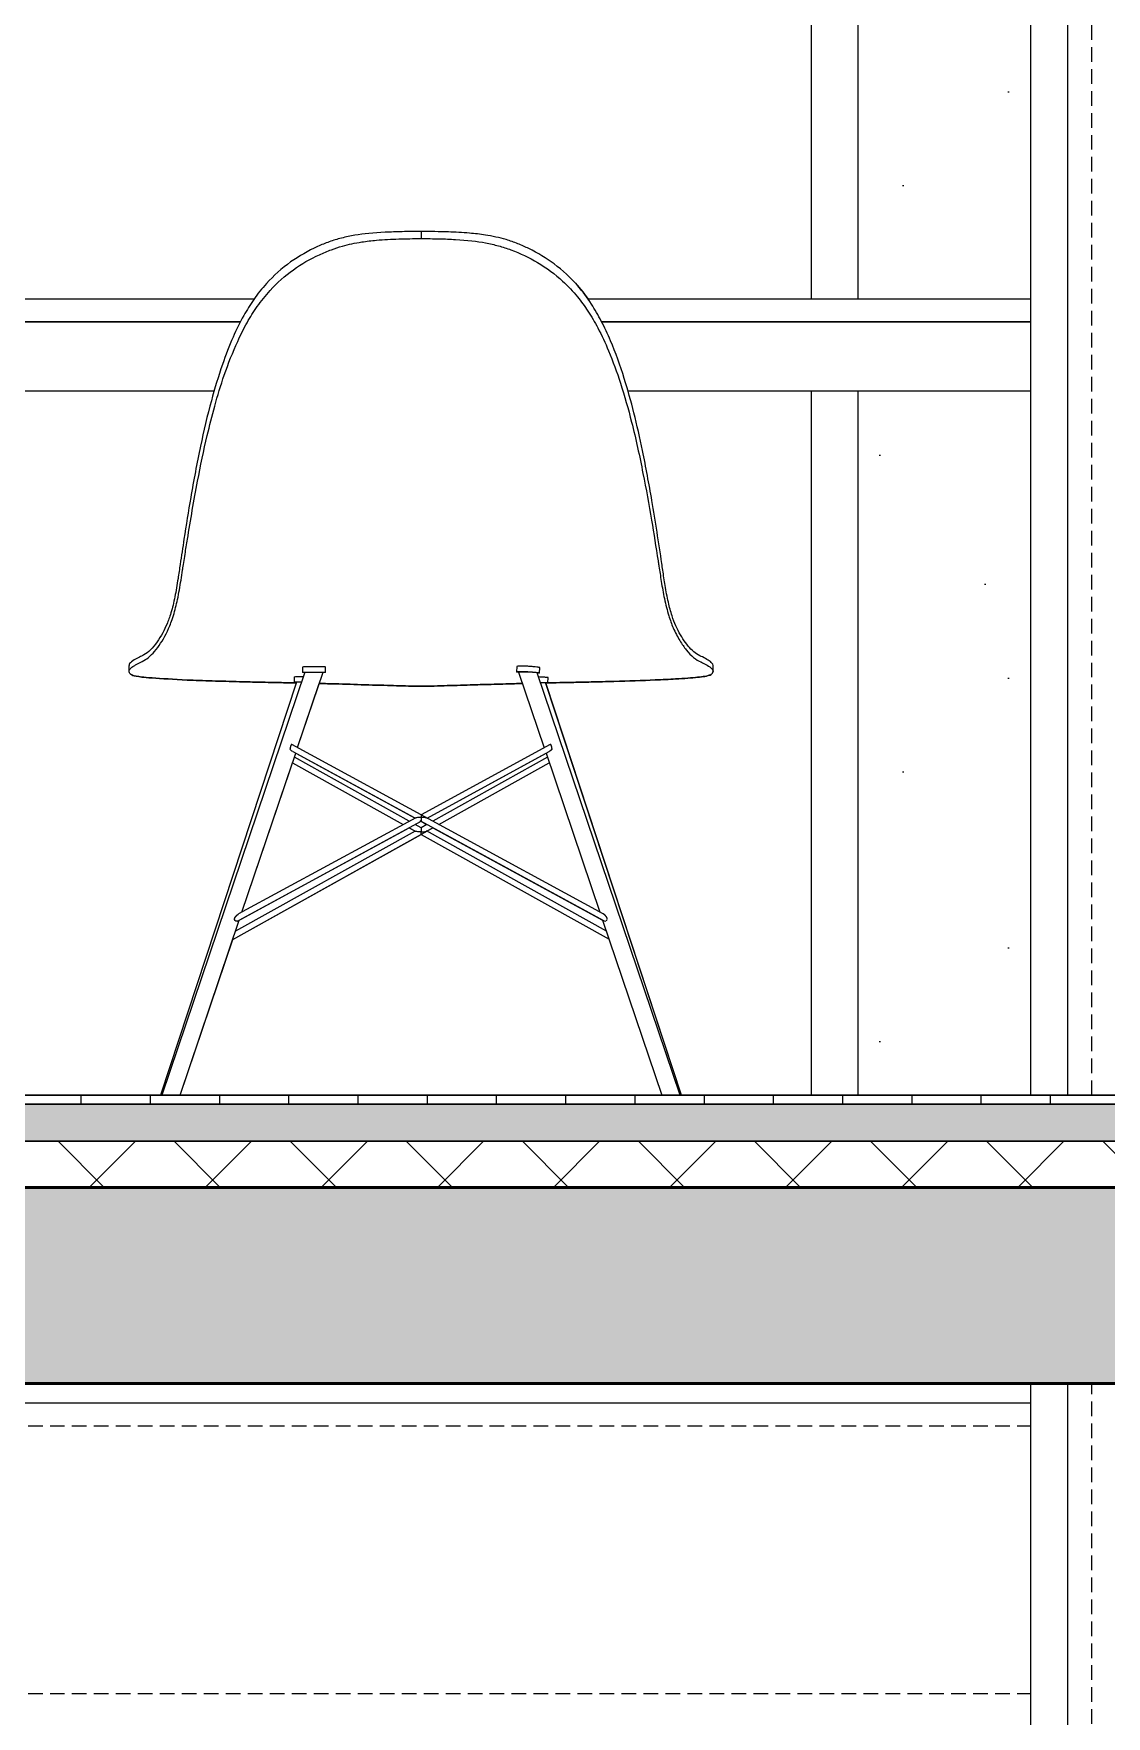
# Model space of a CAD drawing. Header units: millimetres. Extents: x -100 to 224448, y 0 to 22177.
# Drawn here: x 79115 to 80044, y 16312 to 17770 of the extents above; entities that cross this region are included whole.
import ezdxf

# ---------------------------------------------------------------- set-up
doc = ezdxf.new("R2010")
doc.units = ezdxf.units.MM
doc.linetypes.add('DASHED', pattern=[19.05, 12.7, -6.35])
doc.layers.get('0').update_dxf_attribs({"true_color": 0xdfdfdf})
for name, color, linetype in [('Background_0', 7, 'Continuous'), ('Background_DOOR_FRAME', 253, 'Continuous'), ('Boundary_Floor_ Ceramic Tiles', 7, 'Continuous'), ('Boundary_Insulation_ Extruded Polystyrene', 42, 'Continuous'), ('Boundary_Screed', 7, 'Continuous'), ('Elevation_Plaster_ Cement', 7, 'Continuous'), ('Fill_Concrete_ Reinforced', 85, 'Continuous'), ('Fill_Floor_ Ceramic Tiles', 251, 'Continuous'), ('Fill_Insulation_ Extruded Polystyrene', 42, 'Continuous'), ('Fill_Screed', 251, 'Continuous'), ('Viewport border', 7, 'Continuous')]:
    doc.layers.add(name, color=color, linetype=linetype)
for name, color, linetype, lineweight in [('Background_Concrete_ Reinforced', 7, 'Continuous', 9), ('Background_Floor_ Ceramic Tiles', 7, 'Continuous', 9), ('Background_Insulation_ Extruded Polystyrene', 7, 'Continuous', 9), ('Background_Plaster_ Cement', 7, 'Continuous', 9), ('Background_Screed', 7, 'Continuous', 9), ('Boundary_Concrete_ Reinforced', 99, 'Continuous', 50)]:
    doc.layers.add(name, color=color, linetype=linetype, lineweight=lineweight)
doc.layers.add('BIM_ROOM_LINES', color=7, linetype='Continuous', plot=False)

# ---------------------------------------------------------------- blocks, each defined once
blk = doc.blocks.new("AA'__section__..%5CMainBuilding.dwg", base_point=(4426.8, -9050, 0))
at = {"layer": 'Elevation_Plaster_ Cement'}
h = blk.add_hatch(dxfattribs=at)
h.set_pattern_fill('DOTS2', color=256, scale=20, style=0)
h.paths.add_polyline_path([(10745.9, 9940), (10745.9, 8490), (10895.9, 8490), (10895.9, 10921.7), (6212.9, 10507.1), (6212.9, 7800), (7414.1, 7800), (7508.5, 8470), (7308.5, 8470), (7308.5, 8490), (7823.1, 8490), (8099.6, 8505.2, -0.035668), (8112, 8490), (8623.1, 8490), (8899.6, 8505.2, -0.035668), (8912, 8490), (9423.1, 8490), (9699.6, 8505.2, -0.035668), (9712, 8490), (9945.9, 8490), (9945.9, 9940)])
h = blk.add_hatch(dxfattribs=at)
h.set_pattern_fill('DOTS2', color=256, scale=20, style=0)
h.paths.add_polyline_path([(10745.9, 8410), (10745.9, 7800), (10895.9, 7800), (10895.9, 8410)])
at = {"layer": 'Fill_Concrete_ Reinforced', "extrusion": (1.66128e-17, 2.88827e-15, -1)}
h = blk.add_hatch(dxfattribs=at)
h.set_pattern_fill('CONCRETE1', color=256, scale=20, angle=15, style=0)
h.set_pattern_definition([(15, (-5595.9, -5200), (287.368, 497.736), [50.8, -355.6]), (105, (-5595.9, -5200), (-497.736, 287.368), [50.8, -355.6]), (150, (-5546.83, -5186.85), (-392.5523, -105.184), [71.842, -502.8944]), (15, (-5606, -4966.04), (287.368, 497.736), [50.8, -355.6]), (60, (-5574.9, -4984), (-105.184, 392.5523), [35.921, -538.8154]), (150, (-5574.9, -4984), (-392.5523, -105.184), [35.921, -538.8154]), (15, (-5485.1, -4828.46), (287.368, 497.736), [71.842, -334.558]), (60, (-5485.1, -4828.46), (-105.184, 392.5523), [50.8, -523.9364]), (150, (-5415.7, -4809.87), (-392.5523, -105.184), [50.8, -523.9364]), (105, (-5352.3, -5029.55), (-497.736, 287.368), [50.8, -355.6]), (60, (-5352.32, -5029.55), (-105.184, 392.5523), [35.921, -538.8154]), (150, (-5334.36, -4998.44), (-392.5523, -105.184), [35.921, -538.8154]), (15, (-5573.13, -5088.7), (287.368, 497.736), [25.4, -340.36]), (15, (-5305, -4911.7), (287.368, 497.736), [25.4, -340.36]), (105, (-5440.83, -4895.5), (-497.736, 287.368), [25.4, -340.36]), (150, (-5332.6, -5103.15), (-392.5523, -105.184), [35.921, -538.8154]), (150, (-5576.65, -4879.3), (-392.5523, -105.184), [35.921, -538.8154]), (60, (-5446.4, -5021.9), (-105.184, 392.5523), [35.921, -538.8154]), (105, (-5474.1, -5114.77), (-497.736, 287.368), [6.35, -400.05]), (105, (-5500.1, -4944.24), (-497.736, 287.368), [6.35, -400.05]), (105, (-5334.15, -4827.46), (-497.736, 287.368), [6.35, -400.05]), (105, (-5272.14, -5034.36), (-497.736, 287.368), [6.35, -400.05])])
h.paths.add_polyline_path([(-26015.9, 7550), (-5775.9, 7550), (-5775.9, 7720), (-5915.9, 7720), (-25875.9, 7720), (-26015.9, 7720)])
at = {"layer": 'Fill_Floor_ Ceramic Tiles', "extrusion": (2.10113e-17, -4.02994e-14, -1)}
h = blk.add_hatch(dxfattribs=at)
h.set_pattern_fill('_USER', color=256, scale=60, angle=90, style=0, pattern_type=0)
h.set_pattern_definition([(90, (-5595.9, -5200), (-60, -2e-13), [])])
h.paths.add_polyline_path([(-5915.9, 7800), (-25875.9, 7800), (-25875.9, 7792), (-5915.9, 7792)])
at = {"layer": 'Fill_Insulation_ Extruded Polystyrene', "extrusion": (2.11813e-17, 8.48409e-16, -1)}
h = blk.add_hatch(dxfattribs=at)
h.set_pattern_fill('INSULATION', color=256, scale=20, style=0)
h.set_pattern_definition([(45, (-5595.9, -5200), (-50.28943, 50.28943), []), (135, (-5595.9, -5200), (-50.28943, -50.28943), [])])
h.paths.add_polyline_path([(-5915.9, 7760), (-25875.9, 7760), (-25875.9, 7720), (-5915.9, 7720)])
at = {"layer": 'Fill_Screed', "extrusion": (2.11813e-17, 1.06051e-15, -1)}
h = blk.add_hatch(dxfattribs=at)
h.set_pattern_fill('SCREED', color=256, scale=20, angle=15, style=0)
h.set_pattern_definition([(15, (-5595.9, -5200), (915.6406, 508.3053), [-127, 0, -381, 0]), (15, (-5599.19, -5187.73), (915.6406, 508.3053), [-50.8, 0, -177.8, 0, -91.44, 0, -381, 0]), (15, (-5602.47, -5175.47), (915.6406, 508.3053), [-25.4, 0, -127, 0, -127, 0, -279.4, 0, -91.44, 0]), (15, (-5605.76, -5163.2), (915.6406, 508.3053), [-91.44, 0, -406.4, 0]), (15, (-5609.05, -5150.93), (915.6406, 508.3053), [-304.8, 0, -304.8, 0]), (15, (-5612.34, -5138.66), (915.6406, 508.3053), [-431.8, 0]), (15, (-5615.62, -5126.4), (915.6406, 508.3053), [-127, 0, -558.8, 0]), (15, (-5618.9, -5114.13), (915.6406, 508.3053), [-177.8, 0, -101.6, 0]), (15, (-5622.2, -5101.86), (915.6406, 508.3053), [-254, 0]), (15, (-5628.77, -5077.33), (915.6406, 508.3053), [-35.56, 0, -381, 0, -228.6, 0]), (15, (-5632.06, -5065.06), (915.6406, 508.3053), [-50.8, 0, -5.08, 0, -127, 0]), (15, (-5635.34, -5052.8), (915.6406, 508.3053), [-25.4, 0, -330.2, 0, -381, 0]), (15, (-5638.63, -5040.53), (915.6406, 508.3053), [-254, 0]), (15, (-5641.92, -5028.26), (915.6406, 508.3053), [-127, 0, -533.4, 0]), (15, (-5648.5, -5003.72), (915.6406, 508.3053), [-609.6, 0]), (15, (-5651.78, -4991.46), (915.6406, 508.3053), [-127, 0, -10.16, 0, -177.8, 0]), (15, (-5655.07, -4979.2), (915.6406, 508.3053), [-35.56, 0, -254, 0, -101.6, 0, -177.8, 0, -203.2, 0]), (15, (-5658.35, -4966.92), (915.6406, 508.3053), [-76.2, 0, -101.6, 0, -254, 0, -10.16, 0, -127, 0]), (15, (-5661.64, -4954.65), (915.6406, 508.3053), [-254, 0])])
h.paths.add_polyline_path([(-5915.9, 7792), (-25875.9, 7792), (-25875.9, 7760), (-5915.9, 7760)])
at = {"linetype": 'DASHED', "extrusion": (0, 1, 1.06547e-32)}
for p, q in [((10948.9, 7800), (10948.9, 11236.1)), ((10367.5, 8548.2), (10367.5, 8542.1)), ((10948.9, 4550), (10948.9, 7550)), ((6197.9, 7513.4), (10895.9, 7513.4)), ((6197.9, 7281.6), (10895.9, 7281.6))]:
    blk.add_line(p, q, dxfattribs=at)
blk.add_line((5427.9, 7800), (41613.9, 7800))
blk.add_line((5427.9, 7800), (41613.9, 7800))
at = {"layer": 'Background_0', "extrusion": (0, 1, 1.06547e-32)}
for p, q in [((10895.9, 7800), (10895.9, 11231.5)), ((10927.9, 7800), (10927.9, 11234.3)), ((9712, 8490), (10223.1, 8490)), ((10512, 8490), (10895.9, 8490)), ((10211, 8470), (9724.1, 8470)), ((9724.1, 8470), (10211, 8470)), ((10895.9, 8470), (10524.1, 8470)), ((10524.1, 8470), (10895.9, 8470)), ((10188.1, 8410), (9746.9, 8410)), ((10188.1, 8410), (9746.9, 8410)), ((10895.9, 8410), (10546.9, 8410)), ((10895.9, 8410), (10546.9, 8410)), ((10266.8, 8166.3), (10142.9, 7800)), ((10260.6, 8101.1), (10282.6, 8166.3)), ((10264.7, 8170.9), (10264.7, 8166.3)), ((10284.7, 8166.3), (10284.7, 8170.9)), ((10450.4, 8171.3), (10450.2, 8166.7)), ((10452.1, 8166.5), (10474.3, 8101)), ((10592, 7800), (10468.2, 8165.9)), ((10470.2, 8165.8), (10470.4, 8170.3)), ((10259.7, 8157.7), (10141.8, 7800)), ((10257.7, 8162.4), (10257.7, 8157.8)), ((10260.6, 8101.1), (10279.3, 8156.6)), ((10471, 8157.6), (10472.8, 8157.5)), ((10471, 8157.6), (10477.4, 8157.3)), ((10472.8, 8157.5), (10475.3, 8157.4)), ((10593.3, 7800), (10475.4, 8157.4)), ((10593.3, 7800), (10475.6, 8157.1)), ((10477.4, 8157.3), (10477.6, 8161.8)), ((10212.3, 7958.4), (10258.9, 8096.3)), ((10525.4, 7957), (10255.5, 8103.8)), ((10256.4, 8097.7), (10361.6, 8040.4)), ((10257.8, 8092.8), (10258.9, 8096.3)), ((10357.3, 8037.3), (10257.8, 8092.8)), ((10258.9, 8096.3), (10362.3, 8040)), ((10479.4, 8103.7), (10367.5, 8042.9)), ((10372.8, 8040), (10478.5, 8097.6)), ((10372.8, 8040), (10475.9, 8096.2)), ((10477.1, 8092.7), (10377.8, 8037.3)), ((10475.9, 8096.2), (10522.5, 7958.6)), ((10212.3, 7958.4), (10256.1, 8088)), ((10256.1, 8088), (10352.1, 8034.5)), ((10256.1, 8088), (10352.1, 8034.5)), ((10383, 8034.5), (10478.7, 8087.9)), ((10383, 8034.5), (10478.7, 8087.9)), ((10208.6, 7950.7), (10367.5, 8037.2)), ((10362.9, 8040.3), (10209.4, 7956.9)), ((10362.5, 8034.4), (10367.5, 8037.2)), ((10367.5, 8031.6), (10362.5, 8034.4)), ((10366.4, 8037.8), (10526.2, 7950.9)), ((10367.5, 8041), (10367.5, 8040)), ((10367.5, 8037.2), (10371.5, 8035)), ((10372.6, 8034.4), (10367.5, 8031.6)), ((10204.4, 7934.9), (10377.8, 8031.6)), ((10204.4, 7934.9), (10367.5, 8025.9)), ((10362.4, 8028.8), (10206.7, 7942)), ((10210, 7951.5), (10357.3, 8031.6)), ((10357.3, 8031.6), (10362.4, 8028.8)), ((10357.3, 8031.6), (10362.8, 8028.6)), ((10367.5, 8031.6), (10367.5, 8029)), ((10367.5, 8029), (10367.5, 8028)), ((10367.5, 8025.9), (10367.5, 8028)), ((10367.5, 8025.9), (10530.5, 7935.1)), ((10367.5, 8025.9), (10530.5, 7935.1)), ((10528.1, 7942.1), (10372.3, 8028.9)), ((10372.9, 8028.9), (10377.8, 8031.6)), ((10377.8, 8031.6), (10524.9, 7951.6)), ((10158.7, 7800), (10210, 7951.5)), ((10206.7, 7942), (10210, 7951.5)), ((10524.9, 7951.6), (10576.2, 7800)), ((10158.7, 7800), (10204.4, 7934.9)), ((10895.9, 7550), (6197.9, 7550)), ((10895.9, 7550), (10927.9, 7550)), ((10895.9, 4550), (10895.9, 7550)), ((10927.9, 7550), (10895.9, 7550)), ((10927.9, 7550), (10934.1, 7550)), ((10934.1, 7550), (10927.9, 7550)), ((10927.9, 4550), (10927.9, 7550)), ((10934.1, 7550), (10948.9, 7550)), ((10948.9, 7550), (10934.1, 7550)), ((10948.9, 7550), (10961.4, 7550)), ((10961.4, 7550), (10948.9, 7550)), ((6197.9, 7533.3), (10895.9, 7533.3))]:
    blk.add_line(p, q, dxfattribs=at)
at = {"layer": 'Background_0', "extrusion": (8.86372e-13, 7.83155e-13, -1)}
blk.add_arc((-10399.4, 8410.8, 0), 137.7, 136.6926, 144.8637, dxfattribs=at)
at = {"layer": 'Background_0'}
for centre, radius, start, end in [((10277.2, 8027.4, 0), 143.7, 87.0083, 90.9973), ((10453.3, 8155.2), 16.4, 88.1779, 99.3618), ((10526.9, 7952.4), 1.63, 243.8348, 303.5316), ((10526.9, 7952.8), 2.01, 297.2959, 344.3226)]:
    blk.add_arc(centre, radius, start, end, dxfattribs=at)
at = {"layer": 'Background_0', "extrusion": (-1.74004e-16, 1.06547e-32, -1)}
for centre, radius, start, end in [((-10263.6, 8109), 13.5, 302.7381, 316.0829), ((-10207.9, 7952.6), 1.99, 296.5514, 344.4291)]:
    blk.add_arc(centre, radius, start, end, dxfattribs=at)
at = {"layer": 'Background_0', "extrusion": (9.07612e-14, 1.808e-19, -1)}
for start_param, end_param in [(-0.000001, 1.570953), (5.634555, 6.283184), (1.570953, 3.141592), (3.141592, 3.807343)]:
    blk.add_ellipse((10274.7, 8166.3), major_axis=(-10, 0), ratio=0.02531, start_param=start_param, end_param=end_param, dxfattribs=at)
at = {"layer": 'Background_0', "extrusion": (7.79716e-16, -2.76083e-18, -1)}
for start_param, end_param in [(3.148971, 3.932856), (3.932856, 5.433967), (5.433967, 6.279242)]:
    blk.add_ellipse((10274.7, 8166.3), major_axis=(7.91, -0.02), ratio=0.025509, start_param=start_param, end_param=end_param, dxfattribs=at)
at = {"layer": 'Background_0', "extrusion": (9.43434e-17, -1.19761e-17, -1)}
for start_param, end_param in [(-0.002953, 3.138639), (5.619983, 6.280232), (3.141611, 3.750605), (9.421825, 9.424796)]:
    blk.add_ellipse((10460.2, 8166.2), major_axis=(-9.99, 0.45), ratio=0.069694, start_param=start_param, end_param=end_param, dxfattribs=at)
at = {"layer": 'Background_0', "extrusion": (-1.74004e-16, 1.38667e-32, -1)}
for start_param, end_param in [(6.25873, 7.115321), (0.832136, 2.472617), (2.472617, 3.117475)]:
    blk.add_ellipse((10460.2, 8166.2), major_axis=(-8.01, 0.3), ratio=0.068313, start_param=start_param, end_param=end_param, dxfattribs=at)
at = {"layer": 'Background_0', "extrusion": (-1.74004e-16, 1.06547e-32, -1)}
for centre, major_axis, ratio, start_param, end_param in [((10267.7, 8157.8), (10, 0), 0.044485, 3.141593, 4.343124), ((10267.7, 8157.8), (10, 0), 0.044485, 2.49566, 3.141593), ((10367.5, 8028.8), (-4.96, 0), 0.150863, 5.060577, 6.018523), ((10367.5, 8028.8), (-4.96, 0), 0.150863, 4.712389, 5.060577)]:
    blk.add_ellipse(centre, major_axis=major_axis, ratio=ratio, start_param=start_param, end_param=end_param, dxfattribs=at)
at = {"layer": 'Background_0', "extrusion": (7.28786e-16, 4.60276e-18, -1)}
for start_param, end_param in [(3.157112, 3.991124), (3.991124, 4.233039)]:
    blk.add_ellipse((10267.7, 8157.8), major_axis=(7.91, 0.04), ratio=0.044833, start_param=start_param, end_param=end_param, dxfattribs=at)
at = {"layer": 'Background_0', "extrusion": (-1.59995e-16, 1.69008e-22, -1)}
for start_param, end_param in [(3.468422, 4.364278), (4.364278, 4.712465)]:
    blk.add_ellipse((10367.5, 8040), major_axis=(4.96, 0), ratio=0.184074, start_param=start_param, end_param=end_param, dxfattribs=at)
at = {"layer": 'Background_0', "extrusion": (-1.88013e-16, -1.69008e-22, -1)}
for start_param, end_param in [(1.570873, 1.91906), (1.91906, 2.814763)]:
    blk.add_ellipse((10367.5, 8040), major_axis=(-4.96, 0), ratio=0.184074, start_param=start_param, end_param=end_param, dxfattribs=at)
at = {"layer": 'Background_0'}
for start_param, end_param in [(1.570796, 1.918984), (1.918984, 2.876931)]:
    blk.add_ellipse((10367.5, 8028.8), major_axis=(-4.96, 0), ratio=0.150863, start_param=start_param, end_param=end_param, dxfattribs=at)
for points, degree, knots in [([(10367.5, 8548.2), (10362.1, 8548.2), (10356.6, 8548.2), (10346.3, 8548), (10341.3, 8547.8), (10326.3, 8547), (10317.8, 8546.2), (10306.3, 8544.3), (10302.4, 8543.5), (10294.9, 8541.6), (10291.5, 8540.5), (10284.5, 8538.1), (10281.2, 8536.7), (10269.6, 8531.4), (10261.8, 8527), (10246.8, 8516.3), (10239.9, 8510.1), (10229.6, 8498.8), (10226, 8494.2), (10219.5, 8484.9), (10216.6, 8480.2), (10210.5, 8469.4), (10207.5, 8463.1), (10201.3, 8449.1), (10198.2, 8441.1), (10191.9, 8422.8), (10188.7, 8412.3), (10182.3, 8388.7), (10179.2, 8375.4), (10173.3, 8347.5), (10170.5, 8332.5), (10165.9, 8305.8), (10163.9, 8293.7), (10161, 8274.4), (10159.9, 8267.1), (10158.2, 8255.9), (10157.6, 8251.6), (10156.1, 8242.1), (10155.2, 8236.8), (10153.2, 8226.8), (10152.1, 8222.2), (10149.6, 8213.9), (10148.5, 8210.8), (10146.2, 8205.4), (10145, 8202.9), (10142.1, 8197.6), (10140.5, 8195), (10136.9, 8190), (10135, 8187.7), (10131.1, 8183.8), (10129.1, 8182.5), (10126, 8180.6), (10124.7, 8180.1), (10121, 8178.3), (10119.1, 8177.2), (10116, 8175), (10115, 8174), (10114.5, 8172.8), (10114.5, 8172.5), (10114.5, 8172.2)], 3, [0, 0, 0, 0, 16.330716, 16.330716, 31.10748, 31.10748, 61.512893, 61.512893, 77.35221, 77.35221, 92.1238, 92.1238, 107.017959, 107.017959, 145.130915, 145.130915, 185.659571, 185.659571, 211.144639, 211.144639, 234.597358, 234.597358, 264.247955, 264.247955, 298.978933, 298.978933, 343.832824, 343.832824, 398.464099, 398.464099, 458.814973, 458.814973, 507.488234, 507.488234, 537.236482, 537.236482, 553.138672, 553.138672, 573.955597, 573.955597, 593.482799, 593.482799, 611.422984, 611.422984, 630.807534, 630.807534, 655.718862, 655.718862, 687.134652, 687.134652, 723.883084, 723.883084, 754.468186, 754.468186, 822.843285, 822.843285, 908.971704, 908.971704, 939.060242, 939.060242, 939.060242, 939.060242]), ([(10620.6, 8172.2), (10620.6, 8172.9), (10620.3, 8173.6), (10618.9, 8175.1), (10617.8, 8176), (10615, 8177.7), (10613.4, 8178.6), (10609.9, 8180.3), (10608.2, 8181), (10604.8, 8183.3), (10603.2, 8184.6), (10599.9, 8188), (10598.3, 8189.9), (10595.2, 8194.1), (10593.8, 8196.3), (10591, 8201.1), (10589.7, 8203.6), (10587.2, 8209.2), (10586.1, 8212), (10583.9, 8219), (10582.8, 8222.9), (10580.8, 8231.7), (10579.9, 8236.6), (10578.3, 8245.9), (10577.7, 8250.4), (10576.7, 8256.7), (10576.5, 8258.6), (10573.5, 8278.6), (10570.7, 8297.1), (10565.1, 8329.5), (10562.4, 8344.1), (10557.2, 8369.4), (10554.7, 8380.4), (10549.5, 8401.2), (10546.7, 8411.2), (10540.1, 8432.1), (10536.2, 8443.2), (10529.3, 8459.4), (10526.6, 8465.1), (10521.1, 8475.7), (10518.2, 8480.7), (10511.5, 8491), (10507.5, 8496.3), (10497, 8508.3), (10490.3, 8514.6), (10476, 8525.2), (10468.8, 8529.6), (10457.9, 8534.9), (10454.6, 8536.4), (10448.1, 8539), (10444.8, 8540.2), (10435.4, 8542.9), (10429.4, 8544.2), (10418.7, 8545.9), (10414, 8546.4), (10403.4, 8547.3), (10397.3, 8547.7), (10383.3, 8548.1), (10375.4, 8548.2), (10367.5, 8548.2)], 3, [383.319442, 383.319442, 383.319442, 383.319442, 419.22789, 419.22789, 453.909185, 453.909185, 482.097896, 482.097896, 502.375549, 502.375549, 518.270199, 518.270199, 532.247994, 532.247994, 543.910889, 543.910889, 554.554307, 554.554307, 564.834948, 564.834948, 576.338436, 576.338436, 589.397144, 589.397144, 600.98443, 600.98443, 605.77919, 605.77919, 650.931093, 650.931093, 686.958256, 686.958256, 714.797523, 714.797523, 740.438477, 740.438477, 770.035685, 770.035685, 786.5812, 786.5812, 801.648134, 801.648134, 819.550519, 819.550519, 844.362973, 844.362973, 866.825831, 866.825831, 875.712827, 875.712827, 884.748356, 884.748356, 900.216743, 900.216743, 911.686824, 911.686824, 926.688446, 926.688446, 946.041088, 946.041088, 946.041088, 946.041088]), ([(10114.5, 8167.2), (10114.5, 8167.9), (10114.8, 8168.6), (10116.2, 8170.2), (10117.3, 8171), (10119.7, 8172.4), (10120.4, 8172.9), (10122, 8173.7), (10122.7, 8174.1), (10125, 8175.2), (10126.8, 8176), (10130.4, 8178.3), (10132.1, 8179.7), (10135.7, 8183.3), (10137.5, 8185.3), (10142.7, 8192.4), (10146, 8198), (10150.1, 8207.2), (10151.5, 8210.8), (10154.3, 8219.9), (10155.5, 8224.6), (10157.7, 8234.9), (10158.6, 8240.6), (10160, 8249.1), (10160.5, 8251.9), (10160.9, 8255.1), (10161, 8255.4), (10161.5, 8258.9), (10162.2, 8263.3), (10163.7, 8273), (10164.4, 8277.3), (10167.8, 8298.1), (10170.7, 8315.3), (10176.4, 8345.1), (10179.2, 8358.4), (10184.3, 8380), (10186.4, 8388.5), (10191.3, 8406), (10194, 8415), (10200.5, 8433.8), (10204.4, 8443.7), (10211.2, 8458.6), (10213.9, 8464), (10219.5, 8474), (10222.4, 8478.7), (10229, 8488), (10232.7, 8492.7), (10242.8, 8503.8), (10249.5, 8509.8), (10263.9, 8520.1), (10271.5, 8524.5), (10282.9, 8529.7), (10286.4, 8531.1), (10293, 8533.6), (10296.2, 8534.6), (10304.8, 8537.1), (10310.3, 8538.3), (10320.3, 8539.8), (10324.6, 8540.3), (10335.3, 8541.3), (10341.8, 8541.6), (10354.6, 8542), (10361.1, 8542.1), (10367.5, 8542.1)], 3, [282.763591, 282.763591, 282.763591, 282.763591, 312.946334, 312.946334, 342.237182, 342.237182, 354.170816, 354.170816, 363.917289, 363.917289, 381.338568, 381.338568, 395.33515, 395.33515, 407.61727, 407.61727, 430.080656, 430.080656, 440.322272, 440.322272, 449.714576, 449.714576, 460.205087, 460.205087, 465.478589, 465.478589, 466.022667, 466.022667, 471.620418, 471.620418, 476.011063, 476.011063, 493.219473, 493.219473, 506.849549, 506.849549, 515.862672, 515.862672, 525.507293, 525.507293, 536.48913, 536.48913, 543.006963, 543.006963, 548.952309, 548.952309, 555.470742, 555.470742, 565.407649, 565.407649, 574.735651, 574.735651, 578.727853, 578.727853, 582.166627, 582.166627, 588.043547, 588.043547, 592.326401, 592.326401, 598.712778, 598.712778, 605.095063, 605.095063, 605.095063, 605.095063]), ([(10367.5, 8542.1), (10372.8, 8542.1), (10378.1, 8542), (10388, 8541.8), (10392.7, 8541.6), (10407.5, 8540.8), (10416, 8539.8), (10427.3, 8537.7), (10431, 8536.8), (10438.3, 8534.8), (10441.9, 8533.6), (10453.5, 8529.4), (10461.2, 8525.7), (10476.4, 8516.7), (10483.6, 8511.3), (10494.9, 8501), (10499.2, 8496.4), (10506.3, 8487.7), (10509.3, 8483.6), (10515.2, 8474.6), (10518.1, 8469.7), (10524.1, 8458.3), (10527.2, 8451.6), (10533.8, 8435.8), (10537.3, 8426.3), (10543.9, 8405.8), (10547.1, 8394.5), (10553.7, 8368.5), (10556.9, 8353.5), (10562.5, 8325.3), (10565, 8311.6), (10569.2, 8286.5), (10571.1, 8274.6), (10573, 8262.6), (10573, 8262.3), (10573.3, 8260.7), (10573.5, 8259.4), (10574.3, 8254.1), (10575, 8249.6), (10576.5, 8240), (10577.4, 8235), (10579.5, 8225), (10580.8, 8220), (10583.4, 8211.6), (10584.6, 8208.1), (10587.8, 8200.7), (10589.8, 8197.1), (10593.6, 8190.7), (10595.5, 8188.1), (10599.5, 8183), (10601.6, 8180.9), (10605.9, 8177.3), (10608, 8176.2), (10610, 8175.2), (10610.1, 8175.2), (10610.3, 8175.1), (10610.4, 8175), (10611, 8174.7), (10611.6, 8174.5), (10614.6, 8173), (10616.4, 8171.9), (10619.3, 8169.8), (10620.2, 8168.8), (10620.6, 8167.7), (10620.6, 8167.5), (10620.6, 8167.2)], 3, [0, 0, 0, 0, 15.757403, 15.757403, 29.876397, 29.876397, 60.217719, 60.217719, 75.46174, 75.46174, 90.562825, 90.562825, 125.839789, 125.839789, 163.867976, 163.867976, 190.519789, 190.519789, 211.865338, 211.865338, 235.763088, 235.763088, 265.954633, 265.954633, 307.364462, 307.364462, 355.194579, 355.194579, 416.705843, 416.705843, 471.979401, 471.979401, 520.298129, 520.298129, 521.624643, 521.624643, 526.823515, 526.823515, 544.103524, 544.103524, 563.656539, 563.656539, 584.557398, 584.557398, 601.424977, 601.424977, 623.265169, 623.265169, 644.944271, 644.944271, 671.508634, 671.508634, 703.87251, 703.87251, 706.216719, 706.216719, 707.493232, 707.493232, 717.983679, 717.983679, 768.236516, 768.236516, 830.243831, 830.243831, 846.973844, 846.973844, 846.973844, 846.973844]), ([(10259.5, 8157.1), (10254.5, 8157.2), (10249.6, 8157.3), (10238.2, 8157.5), (10231.7, 8157.7), (10220.2, 8157.9), (10215.2, 8158), (10202.2, 8158.4), (10194.3, 8158.6), (10179, 8159.1), (10171.7, 8159.3), (10153.2, 8160.2), (10142.5, 8160.8), (10130.6, 8161.7), (10127.7, 8162), (10121.5, 8162.7), (10119.2, 8163.2), (10117.1, 8163.9), (10116.6, 8164.2), (10116.1, 8164.5), (10116, 8164.7), (10115.5, 8165.1), (10115.1, 8165.5), (10114.6, 8166.4), (10114.5, 8166.8), (10114.5, 8167.2)], 3, [76.426733, 76.426733, 76.426733, 76.426733, 87.021319, 87.021319, 100.881195, 100.881195, 111.823793, 111.823793, 129.522232, 129.522232, 147.124892, 147.124892, 176.267547, 176.267547, 190.24467, 190.24467, 218.44689, 218.44689, 233.779419, 233.779419, 242.229448, 242.229448, 262.825084, 262.825084, 282.763591, 282.763591, 282.763591, 282.763591]), ([(10115.7, 8164.9), (10115.7, 8164.9), (10115.8, 8164.8), (10116, 8164.7), (10116.1, 8164.5), (10116.6, 8164.2), (10117.1, 8163.9), (10119.2, 8163.2), (10121.5, 8162.7), (10127.7, 8162), (10130.6, 8161.7), (10142.5, 8160.8), (10153.2, 8160.2), (10171.7, 8159.3), (10179, 8159.1), (10194.3, 8158.6), (10202.2, 8158.4), (10215.2, 8158), (10220.2, 8157.9), (10231.7, 8157.7), (10238.2, 8157.5), (10249.6, 8157.3), (10254.5, 8157.2), (10259.5, 8157.1)], 3, [76.426734, 76.426734, 76.426734, 76.426734, 79.126541, 79.126541, 87.57657, 87.57657, 102.909099, 102.909099, 131.111319, 131.111319, 145.088442, 145.088442, 174.231097, 174.231097, 191.833757, 191.833757, 209.532196, 209.532196, 220.474794, 220.474794, 234.33467, 234.33467, 244.929255, 244.929255, 244.929255, 244.929255]), ([(10274.7, 8171), (10274, 8171), (10273.3, 8171), (10271.6, 8171), (10270.5, 8171), (10268.4, 8171), (10267.5, 8171), (10265.9, 8170.9), (10265.4, 8170.9), (10264.8, 8170.9), (10264.7, 8170.9), (10264.7, 8170.9)], 3, [40.11391, 40.11391, 40.11391, 40.11391, 42.198465, 42.198465, 45.490052, 45.490052, 49.470858, 49.470858, 53.241932, 53.241932, 55.868372, 55.868372, 55.868372, 55.868372]), ([(10450.4, 8171.3), (10450.4, 8171.3), (10450.4, 8171.3), (10450.4, 8171.3), (10450.5, 8171.4), (10450.5, 8171.4), (10450.6, 8171.4), (10450.6, 8171.4), (10450.6, 8171.4), (10450.6, 8171.4)], 5, [55.974825, 55.974825, 55.974825, 55.974825, 55.974825, 55.974825, 57.597071, 57.597071, 57.597071, 57.597071, 58.30743, 58.30743, 58.30743, 58.30743, 58.30743, 58.30743]), ([(10470.4, 8170.3), (10470.4, 8170.3), (10470.3, 8170.4), (10469.9, 8170.5), (10469.5, 8170.6), (10468.3, 8170.8), (10467.4, 8170.9), (10465.3, 8171.1), (10464.2, 8171.2), (10461.7, 8171.4), (10460.4, 8171.5), (10457.8, 8171.6), (10456.5, 8171.6), (10454.8, 8171.6), (10454.3, 8171.6), (10453.8, 8171.6)], 3, [40.11391, 40.11391, 40.11391, 40.11391, 42.198465, 42.198465, 45.490052, 45.490052, 49.470858, 49.470858, 53.241932, 53.241932, 57.120542, 57.120542, 61.131352, 61.131352, 63.001634, 63.001634, 63.001634, 63.001634]), ([(10475.6, 8157.1), (10483.7, 8157.3), (10491.8, 8157.4), (10504.9, 8157.7), (10509.9, 8157.8), (10521.6, 8158.1), (10528.2, 8158.2), (10547.3, 8158.8), (10559.3, 8159.2), (10576.7, 8159.9), (10582.7, 8160.2), (10595.6, 8161), (10602.3, 8161.5), (10609.5, 8162.2), (10611.6, 8162.5), (10615.8, 8163.2), (10617.2, 8163.6), (10618.7, 8164.3), (10619.1, 8164.6), (10619.7, 8165.2), (10619.9, 8165.5), (10620.4, 8166.2), (10620.6, 8166.7), (10620.6, 8167.2)], 3, [846.973844, 846.973844, 846.973844, 846.973844, 883.400297, 883.400297, 906.325708, 906.325708, 936.754234, 936.754234, 996.196077, 996.196077, 1029.572861, 1029.572861, 1075.939805, 1075.939805, 1098.36333, 1098.36333, 1128.405681, 1128.405681, 1155.194971, 1155.194971, 1175.247625, 1175.247625, 1214.211174, 1214.211174, 1214.211174, 1214.211174]), ([(10620.6, 8167.2), (10620.6, 8166.7), (10620.4, 8166.2), (10619.9, 8165.5), (10619.7, 8165.2), (10619.1, 8164.6), (10618.7, 8164.3), (10617.2, 8163.6), (10615.8, 8163.2), (10611.6, 8162.5), (10609.5, 8162.2), (10602.3, 8161.5), (10595.6, 8161), (10582.7, 8160.2), (10576.7, 8159.9), (10559.3, 8159.2), (10547.3, 8158.8), (10528.2, 8158.2), (10521.6, 8158.1), (10509.9, 8157.8), (10504.9, 8157.7), (10491.8, 8157.4), (10483.7, 8157.3), (10475.6, 8157.1)], 3, [846.973844, 846.973844, 846.973844, 846.973844, 885.937392, 885.937392, 905.990047, 905.990047, 932.779336, 932.779336, 962.821687, 962.821687, 985.245212, 985.245212, 1031.612156, 1031.612156, 1064.98894, 1064.98894, 1124.430783, 1124.430783, 1154.85931, 1154.85931, 1177.784721, 1177.784721, 1214.211173, 1214.211173, 1214.211173, 1214.211173]), ([(10257.7, 8162.4), (10257.7, 8162.4), (10257.7, 8162.4), (10257.9, 8162.5), (10258.3, 8162.5), (10259.3, 8162.6), (10259.7, 8162.7), (10260.1, 8162.7)], 3, [55.866795, 55.866795, 55.866795, 55.866795, 57.120542, 57.120542, 61.131352, 61.131352, 63.001634, 63.001634, 63.001634, 63.001634]), ([(10260.1, 8162.7), (10260.9, 8162.7), (10261.9, 8162.8), (10263.8, 8162.8), (10264.7, 8162.8), (10265.6, 8162.8)], 3, [0, 0, 0, 0, 3.736532, 3.736532, 6.556741, 6.556741, 6.556741, 6.556741]), ([(10279.3, 8156.6), (10281.7, 8156.5), (10284.1, 8156.5), (10295.1, 8156.2), (10303.8, 8156), (10321.2, 8155.4), (10329.8, 8155.2), (10345.4, 8154.7), (10352.3, 8154.5), (10362.6, 8154.2), (10365.1, 8154.2), (10367.5, 8154.2)], 3, [0, 0, 0, 0, 4.827806, 4.827806, 22.88866, 22.88866, 40.965373, 40.965373, 55.292181, 55.292181, 62.635254, 62.635254, 62.635254, 62.635254]), ([(10367.5, 8154.2), (10365.1, 8154.2), (10362.6, 8154.2), (10352.3, 8154.5), (10345.4, 8154.7), (10329.8, 8155.2), (10321.2, 8155.4), (10303.8, 8156), (10295.1, 8156.2), (10284.1, 8156.5), (10281.7, 8156.5), (10279.3, 8156.6)], 3, [0, 0, 0, 0, 7.343073, 7.343073, 21.669881, 21.669881, 39.746594, 39.746594, 57.807447, 57.807447, 62.635254, 62.635254, 62.635254, 62.635254]), ([(10367.5, 8154.2), (10369.4, 8154.2), (10371.4, 8154.2), (10374.9, 8154.3), (10376.9, 8154.4), (10382.7, 8154.5), (10386.5, 8154.6), (10397.9, 8155), (10405.5, 8155.2), (10418.1, 8155.6), (10423.2, 8155.7), (10435, 8156.1), (10441.7, 8156.2), (10450.8, 8156.5), (10453.2, 8156.5), (10455.5, 8156.6)], 3, [1243.644909, 1243.644909, 1243.644909, 1243.644909, 1253.980064, 1253.980064, 1262.92384, 1262.92384, 1279.470874, 1279.470874, 1312.4588, 1312.4588, 1334.464033, 1334.464033, 1363.94614, 1363.94614, 1373.961232, 1373.961232, 1373.961232, 1373.961232]), ([(10455.5, 8156.6), (10453.2, 8156.5), (10450.8, 8156.5), (10441.7, 8156.2), (10435, 8156.1), (10423.2, 8155.7), (10418.1, 8155.6), (10405.5, 8155.2), (10397.9, 8155), (10386.5, 8154.6), (10382.7, 8154.5), (10376.9, 8154.4), (10374.9, 8154.3), (10371.4, 8154.2), (10369.4, 8154.2), (10367.5, 8154.2)], 3, [1243.644909, 1243.644909, 1243.644909, 1243.644909, 1253.660002, 1253.660002, 1283.142109, 1283.142109, 1305.147342, 1305.147342, 1338.135268, 1338.135268, 1354.682302, 1354.682302, 1363.626078, 1363.626078, 1373.961232, 1373.961232, 1373.961232, 1373.961232]), ([(10477.6, 8161.8), (10476.8, 8161.9), (10475.7, 8161.9), (10474.1, 8162), (10472.9, 8162.1), (10471.4, 8162.2), (10470.2, 8162.2), (10469.4, 8162.3)], 3, [26.174857, 26.174857, 26.174857, 26.174857, 30.157443, 32.148737, 34.14003, 36.131323, 40.11391, 40.11391, 40.11391, 40.11391]), ([(10254.3, 8101.6), (10254.3, 8101.5), (10254.3, 8101.5), (10254.2, 8101.3), (10254.2, 8101.2), (10254.1, 8100.8), (10254.1, 8100.7), (10254.1, 8100.4), (10254, 8100.2), (10254, 8100), (10254, 8099.8), (10253.9, 8099.7), (10253.9, 8099.7), (10253.9, 8099.7)], 3, [12.502432, 12.502432, 12.502432, 12.502432, 12.576358, 12.576358, 13.062844, 13.062844, 13.54933, 13.54933, 14.026341, 14.026341, 14.503352, 14.503352, 14.584238, 14.584238, 14.584238, 14.584238]), ([(10254.5, 8102.5), (10254.5, 8102.3), (10254.4, 8102.2), (10254.4, 8101.9), (10254.3, 8101.7), (10254.3, 8101.6)], 3, [14.5842378, 14.5842378, 14.5842378, 14.5842378, 15.0707239, 15.0707239, 15.4832834, 15.4832834, 15.4832834, 15.4832834]), ([(10255.4, 8103.9), (10255.4, 8103.9), (10255.4, 8103.9), (10255.3, 8103.9), (10255.3, 8103.9), (10255.3, 8103.8), (10255.2, 8103.8), (10255.1, 8103.7), (10255.1, 8103.6), (10255, 8103.4), (10254.9, 8103.3), (10254.8, 8103.1), (10254.8, 8103), (10254.6, 8102.7), (10254.6, 8102.6), (10254.5, 8102.5)], 3, [0, 0, 0, 0, 0.074927, 0.074927, 0.548288, 0.548288, 1.021649, 1.021649, 1.49837, 1.49837, 1.975091, 1.975091, 2.451812, 2.451812, 2.928533, 2.928533, 2.928533, 2.928533]), ([(10481.1, 8099.7), (10481.1, 8099.7), (10481.1, 8099.7), (10481.1, 8099.7), (10481.1, 8099.7), (10480.7, 8099.3), (10480.3, 8099), (10479.9, 8098.7), (10479.6, 8098.3), (10479.1, 8098), (10479, 8097.9), (10478.9, 8097.8), (10478.7, 8097.7), (10478.6, 8097.6), (10478.6, 8097.6), (10478.5, 8097.6), (10478.5, 8097.6)], 5, [-6.629642, -6.629642, -6.629642, -6.629642, -6.629642, -6.629642, -6.552182, -6.552182, -6.552182, -6.552182, -4.15763, -4.15763, -4.15763, -4.15763, -3.351488, -3.351488, -3.351488, -3.172805, -3.172805, -3.172805, -3.172805, -3.172805, -3.172805]), ([(10479.4, 8103.7), (10479.4, 8103.7), (10479.5, 8103.8), (10479.5, 8103.8), (10479.6, 8103.8), (10479.7, 8103.9), (10479.7, 8103.9), (10479.7, 8103.9), (10479.7, 8103.9), (10479.7, 8103.9)], 5, [6.4944525, 6.4944525, 6.4944525, 6.4944525, 6.4944525, 6.4944525, 6.8052271, 6.8052271, 6.8052271, 6.8052271, 6.8796825, 6.8796825, 6.8796825, 6.8796825, 6.8796825, 6.8796825]), ([(10480.5, 8102.5), (10480.5, 8102.6), (10480.4, 8102.7), (10480.3, 8103), (10480.3, 8103.1), (10480.2, 8103.3), (10480.1, 8103.4), (10480, 8103.6), (10480, 8103.7), (10479.9, 8103.8), (10479.8, 8103.8), (10479.8, 8103.9), (10479.7, 8103.9), (10479.7, 8103.9)], 3, [0, 0, 0, 0, 0.476721, 0.476721, 0.953442, 0.953442, 1.430163, 1.430163, 1.906884, 1.906884, 2.380245, 2.380245, 2.838722, 2.838722, 2.838722, 2.838722]), ([(10480.8, 8101.6), (10480.8, 8101.7), (10480.7, 8101.9), (10480.6, 8102.2), (10480.6, 8102.3), (10480.5, 8102.5)], 3, [14.5842378, 14.5842378, 14.5842378, 14.5842378, 14.9967974, 14.9967974, 15.4832834, 15.4832834, 15.4832834, 15.4832834]), ([(10481.1, 8099.7), (10481.1, 8099.8), (10481.1, 8100), (10481, 8100.2), (10481, 8100.4), (10481, 8100.7), (10480.9, 8100.8), (10480.9, 8101.2), (10480.8, 8101.3), (10480.8, 8101.5), (10480.8, 8101.5), (10480.8, 8101.6)], 3, [12.592736, 12.592736, 12.592736, 12.592736, 13.060328, 13.060328, 13.537339, 13.537339, 14.023825, 14.023825, 14.510311, 14.510311, 14.584238, 14.584238, 14.584238, 14.584238]), ([(10367.5, 8042.9), (10367.5, 8042.9), (10367.5, 8042.8), (10367.5, 8042.8), (10367.5, 8042.7), (10367.5, 8042.6), (10367.5, 8042.3), (10367.5, 8042.1), (10367.5, 8041.8), (10367.5, 8041.4), (10367.5, 8041.1), (10367.5, 8041)], 3, [-1.244489, -1.244489, -1.244489, -1.244489, -1.22233, -1.20017, -1.155851, -1.067213, -0.889936, -0.71266, -0.535383, -0.358107, -0.003554, -0.003554, -0.003554, -0.003554]), ([(10367.5, 8040), (10367.5, 8039.7), (10367.5, 8039.3), (10367.5, 8038.8), (10367.5, 8038.4), (10367.5, 8038), (10367.5, 8037.7), (10367.5, 8037.4), (10367.5, 8037.3), (10367.5, 8037.3), (10367.5, 8037.2), (10367.5, 8037.2), (10367.5, 8037.2)], 3, [1.592677, 1.592677, 1.592677, 1.592677, 2.036195, 2.257954, 2.479714, 2.701473, 2.923232, 3.034111, 3.089551, 3.117271, 3.131131, 3.144991, 3.144991, 3.144991, 3.144991]), ([(10206, 7952.1), (10206, 7952.2), (10205.9, 7952.3), (10205.9, 7952.4), (10205.9, 7952.5), (10206, 7952.7), (10206, 7952.9), (10206, 7953), (10206, 7953.1), (10206.2, 7953.5), (10206.3, 7953.8), (10206.5, 7954.1), (10206.7, 7954.4), (10207.1, 7954.9), (10207.4, 7955.2), (10207.6, 7955.4), (10207.8, 7955.7), (10208.2, 7956), (10208.4, 7956.2), (10208.6, 7956.3), (10208.8, 7956.4), (10208.9, 7956.6)], 5, [8.680805, 8.680805, 8.680805, 8.680805, 8.680805, 8.680805, 9.202367, 9.202367, 9.202367, 9.202367, 9.759061, 9.759061, 9.759061, 9.759061, 11.603813, 11.603813, 11.603813, 11.603813, 13.448566, 13.448566, 13.448566, 13.448566, 14.821112, 14.821112, 14.821112, 14.821112, 14.821112, 14.821112]), ([(10208.6, 7950.7), (10208.5, 7950.7), (10208.4, 7950.6), (10208.3, 7950.6), (10208.1, 7950.6), (10207.9, 7950.6), (10207.7, 7950.6), (10207.6, 7950.6), (10207.4, 7950.7), (10207.1, 7950.8), (10207.1, 7950.8), (10207.1, 7950.8), (10207, 7950.8)], 5, [4.251894, 4.251894, 4.251894, 4.251894, 4.251894, 4.251894, 5.378786, 5.378786, 5.378786, 5.378786, 6.584861, 6.584861, 6.584861, 6.901234, 6.901234, 6.901234, 6.901234, 6.901234, 6.901234]), ([(10208.9, 7956.6), (10209, 7956.6), (10209, 7956.6), (10209.1, 7956.7), (10209.1, 7956.7), (10209.2, 7956.7), (10209.3, 7956.8), (10209.3, 7956.8), (10209.4, 7956.8), (10209.4, 7956.9)], 5, [14.8211118, 14.8211118, 14.8211118, 14.8211118, 14.8211118, 14.8211118, 15.137213, 15.137213, 15.137213, 15.137213, 15.5176865, 15.5176865, 15.5176865, 15.5176865, 15.5176865, 15.5176865]), ([(10525.9, 7956.7), (10525.8, 7956.8), (10525.8, 7956.8), (10525.7, 7956.8), (10525.7, 7956.8), (10525.6, 7956.9), (10525.5, 7956.9), (10525.5, 7957), (10525.4, 7957), (10525.4, 7957)], 5, [5.8415059, 5.8415059, 5.8415059, 5.8415059, 5.8415059, 5.8415059, 6.174608, 6.174608, 6.174608, 6.174608, 6.5551846, 6.5551846, 6.5551846, 6.5551846, 6.5551846, 6.5551846]), ([(10528.8, 7952.3), (10528.8, 7952.4), (10528.9, 7952.5), (10528.9, 7952.6), (10528.9, 7952.7), (10528.8, 7952.9), (10528.8, 7953), (10528.8, 7953.1), (10528.8, 7953.2), (10528.6, 7953.7), (10528.5, 7954), (10528.3, 7954.3), (10528.1, 7954.5), (10527.6, 7955.1), (10527.4, 7955.4), (10527.2, 7955.6), (10527, 7955.8), (10526.6, 7956.2), (10526.4, 7956.3), (10526.2, 7956.5), (10526, 7956.6), (10525.9, 7956.7)], 5, [6.555185, 6.555185, 6.555185, 6.555185, 6.555185, 6.555185, 7.076464, 7.076464, 7.076464, 7.076464, 7.633969, 7.633969, 7.633969, 7.633969, 9.476469, 9.476469, 9.476469, 9.476469, 11.31897, 11.31897, 11.31897, 11.31897, 12.672144, 12.672144, 12.672144, 12.672144, 12.672144, 12.672144])]:
    blk.add_open_spline(points, degree=degree, knots=knots, dxfattribs=at)
for points, degree in [([(10114.5, 8167.2), (10114.5, 8167.9), (10114.5, 8168.5), (10114.5, 8169.1), (10114.5, 8169.7), (10114.5, 8170.4), (10114.5, 8171), (10114.5, 8171.6), (10114.5, 8172.2)], 1), ([(10470.4, 8170.3), (10470.4, 8170.3), (10470.4, 8170.3), (10470.4, 8170.3)], 3), ([(10620.6, 8172.2), (10620.6, 8172.2), (10620.6, 8172.2), (10620.6, 8172.2)], 3), ([(10620.6, 8167.2), (10620.6, 8167.9), (10620.6, 8168.5), (10620.6, 8169.1), (10620.6, 8169.7), (10620.6, 8170.4), (10620.6, 8171), (10620.6, 8171.6), (10620.6, 8172.2)], 1), ([(10620.6, 8167.2), (10620.6, 8167.9), (10620.6, 8168.5), (10620.6, 8169.1), (10620.6, 8169.7), (10620.6, 8170.4), (10620.6, 8171), (10620.6, 8171.6), (10620.6, 8172.2)], 1), ([(10255.4, 8103.9), (10255.4, 8103.9), (10255.4, 8103.9), (10255.4, 8103.9), (10255.5, 8103.8), (10255.5, 8103.8)], 5)]:
    blk.add_open_spline(points, degree=degree, dxfattribs=at)
at = {"layer": 'Background_Concrete_ Reinforced', "extrusion": (0, 1, 1.06547e-32)}
for p, q in [((25875.9, 7720), (5915.9, 7720)), ((5775.9, 7550), (26015.9, 7550))]:
    blk.add_line(p, q, dxfattribs=at)
at = {"layer": 'Background_DOOR_FRAME', "extrusion": (0, 1, 1.06547e-32)}
for p, q in [((10745.9, 9940), (10745.9, 8490)), ((10705.9, 8490), (10705.9, 9900)), ((10705.9, 7800), (10705.9, 8410)), ((10745.9, 8410), (10745.9, 7800))]:
    blk.add_line(p, q, dxfattribs=at)
at = {"layer": 'Background_Floor_ Ceramic Tiles', "extrusion": (0, 1, 1.06547e-32)}
for p, q in [((25875.9, 7800), (5915.9, 7800)), ((5915.9, 7792), (25875.9, 7792))]:
    blk.add_line(p, q, dxfattribs=at)
at = {"layer": 'Background_Insulation_ Extruded Polystyrene', "extrusion": (0, 1, 1.06547e-32)}
for p, q in [((25875.9, 7760), (5915.9, 7760)), ((5915.9, 7720), (25875.9, 7720))]:
    blk.add_line(p, q, dxfattribs=at)
at = {"layer": 'Background_Plaster_ Cement', "extrusion": (0, 1, 1.06547e-32)}
for p, q in [((10745.9, 9940), (10745.9, 8490)), ((10745.9, 8410), (10745.9, 7800))]:
    blk.add_line(p, q, dxfattribs=at)
at = {"layer": 'Background_Screed', "extrusion": (0, 1, 1.06547e-32)}
for p, q in [((25875.9, 7792), (5915.9, 7792)), ((5915.9, 7760), (25875.9, 7760))]:
    blk.add_line(p, q, dxfattribs=at)
at = {"layer": 'BIM_ROOM_LINES', "extrusion": (0, 1, 1.06547e-32)}
for p, q in [((25863.9, 7800), (5927.9, 7800)), ((5927.9, 7550), (25863.9, 7550))]:
    blk.add_line(p, q, dxfattribs=at)
at = {"layer": 'Boundary_Concrete_ Reinforced', "extrusion": (0, 1, 1.06547e-32)}
for p, q in [((5915.9, 7720), (25875.9, 7720)), ((26015.9, 7550), (5775.9, 7550))]:
    blk.add_line(p, q, dxfattribs=at)
at = {"layer": 'Boundary_Floor_ Ceramic Tiles', "extrusion": (0, 1, 1.06547e-32)}
for p, q in [((5915.9, 7800), (25875.9, 7800)), ((25875.9, 7792), (5915.9, 7792))]:
    blk.add_line(p, q, dxfattribs=at)
at = {"layer": 'Boundary_Insulation_ Extruded Polystyrene', "extrusion": (0, 1, 1.06547e-32)}
for p, q in [((5915.9, 7760), (25875.9, 7760)), ((25875.9, 7720), (5915.9, 7720))]:
    blk.add_line(p, q, dxfattribs=at)
at = {"layer": 'Boundary_Screed', "extrusion": (0, 1, 1.06547e-32)}
for p, q in [((5915.9, 7792), (25875.9, 7792)), ((25875.9, 7760), (5915.9, 7760))]:
    blk.add_line(p, q, dxfattribs=at)

msp = doc.modelspace()

# ---------------------------------------------------------------- block references
at = {"layer": 'Viewport border'}
msp.add_blockref("AA'__section__..%5CMainBuilding.dwg", (73509.6, 0), dxfattribs=at)

doc.saveas('drawing.dxf')
